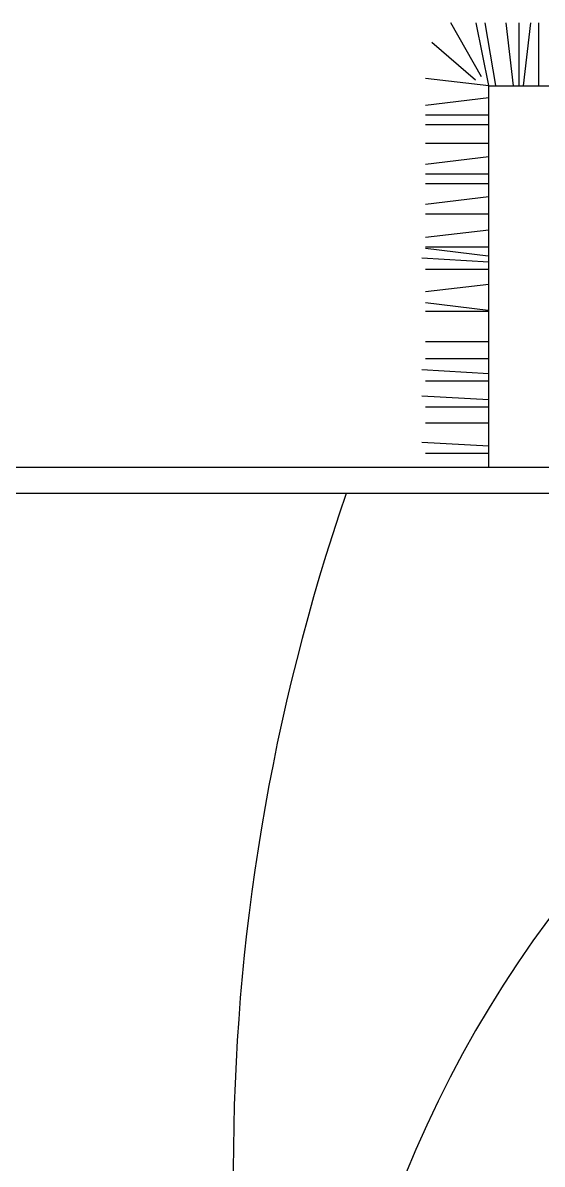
# Model space of a CAD drawing. Header units: millimetres. Extents: x -3934 to 8933, y -13584 to -2539.
# Drawn here: x -1289 to -697, y -5944 to -4643 of the extents above; entities that cross this region are included whole.
import ezdxf

# ---------------------------------------------------------------- set-up
doc = ezdxf.new("R2010")
doc.units = ezdxf.units.MM
doc.header["$LTSCALE"] = 20
doc.layers.add('A-FURN-FIXD-NEWW', color=131, linetype='Continuous')

msp = doc.modelspace()

# ---------------------------------------------------------------- linework, layer by layer
at = {"layer": 'A-FURN-FIXD-NEWW', "color": 131}
for p, q in [((-766.1016346336692, -4704.174612063915), (-801.0648109865724, -4642.583588950337)), ((-757.8355565582751, -4713.987988416106), (-772.1131277593668, -4642.707988385112)), ((-749.7885512947687, -4713.987988416106), (-761.869502204645, -4642.707988385112)), ((-729.4238782141474, -4714.576725963504), (-737.9125318638398, -4642.583588950337)), ((-723.3185512394994, -4713.987988416106), (-723.3185512394994, -4642.707988385112)), ((-718.3211034807027, -4714.576725963504), (-709.8324498310103, -4642.583588950337)), ((-700.8717086081742, -4714.576725963504), (-700.8717086081742, -4642.583588950337)), ((-772.790548633493, -4707.894460063429), (-822.585989657382, -4665.116350628437)), ((-757.8355565582751, -4714.576725963504), (-829.8286936277873, -4706.08807238564)), ((-757.8355565582751, -4728.245441917331), (-829.8286936277873, -4736.734095610679)), ((-757.8355565582751, -4747.765301376582), (-829.8286936277873, -4747.765301376582)), ((-758.4242941610864, -4758.779718421401), (-829.7042941648397, -4758.779718421401)), ((-758.4242941610864, -4780.286228865386), (-829.7042941648397, -4780.286228865386)), ((-757.8355565582751, -4795.468472525478), (-829.8286936277873, -4803.957126218826)), ((-757.8355565582751, -4814.988331984729), (-829.8286936277873, -4814.988331984729)), ((-758.4242941610864, -4826.002749029548), (-829.7042941648397, -4826.002749029548)), ((-757.8355565582751, -4841.18499268964), (-829.8286936277873, -4849.673646267504)), ((-757.8355565582751, -4860.704852148891), (-829.8286936277873, -4860.704852148891)), ((-757.8355565582751, -4878.878268875183), (-829.8286936277873, -4887.366922568531)), ((-757.8355565582751, -4898.398128453643), (-829.8286936277873, -4898.398128453643)), ((-758.4242941610864, -4908.58307306096), (-829.8286936277873, -4900.099902994932)), ((-757.8355565582751, -4915.364468466491), (-834.0631535919965, -4911.12014162168)), ((-757.8355565582751, -4923.853122044356), (-829.8286936277873, -4923.853122044356)), ((-757.8355565582751, -4940.824945803733), (-829.8286936277873, -4949.313599497081)), ((-758.4242941610864, -4970.529749870301), (-829.8286936277873, -4962.046579919756)), ((-758.4242941610864, -4971.81567304954), (-829.7042941648397, -4971.81567304954)), ((-757.8355565582751, -5006.523408576847), (-829.8286936277873, -5006.523408576847)), ((-757.8355565582751, -5025.705998644234), (-829.8286936277873, -5025.705998644234)), ((-757.8355565582751, -5042.677822403611), (-834.0631535919965, -5038.433495558799)), ((-757.8355565582751, -5051.166475981475), (-829.8286936277873, -5051.166475981475)), ((-757.8355565582751, -5072.382626470179), (-834.0631535919965, -5068.138299740852)), ((-757.8355565582751, -5080.871280163527), (-829.8286936277873, -5080.871280163527)), ((-758.4242941610864, -5099.12354335934), (-829.7042941648397, -5099.12354335934)), ((-757.8355565582751, -5125.342625189573), (-834.0631535919965, -5121.098298460246)), ((-757.8355565582751, -5133.831278882922), (-829.8286936277873, -5133.831278882922))]:
    msp.add_line(p, q, dxfattribs=at)
for points in [[(-757.8355565582751, -5149.456651296467), (-757.8355565582751, -4714.576725963504), (496.0448175753118, -4714.576725963504), (496.0448175753118, -5987.720379721374), (103.6453149918816, -5987.720379721374)], [(-1926.354685006954, -6749.456651389599), (103.6453149918816, -6749.456651389599), (103.6453149918816, -5149.456651296467), (-1926.354685006954, -5149.456651296467)]]:
    msp.add_lwpolyline(points, dxfattribs=at)
msp.add_lwpolyline([(-1864.552878507238, -6719.456651363523), (23.64531499013538, -6719.456651363523, 0.4142135623731124), (73.64531499304576, -6669.456651315094), (73.64531499304576, -5229.456651370973, 0.4142135623731097), (23.64531499013538, -5179.45665132627), (-1864.552878507238, -5179.45665132627)], format="xyb", dxfattribs=at)
for centre, radius, start, end in [((1323.120759922022, -5949.456651344896), 2372.030084989045, 161.0576604553277, 198.9423395446723), ((371.2111237164936, -6449.380618866534), 1319.598155245207, 105.7708110055666, 191.8099105498784)]:
    msp.add_arc(centre, radius, start, end, dxfattribs=at)

doc.saveas('drawing.dxf')
